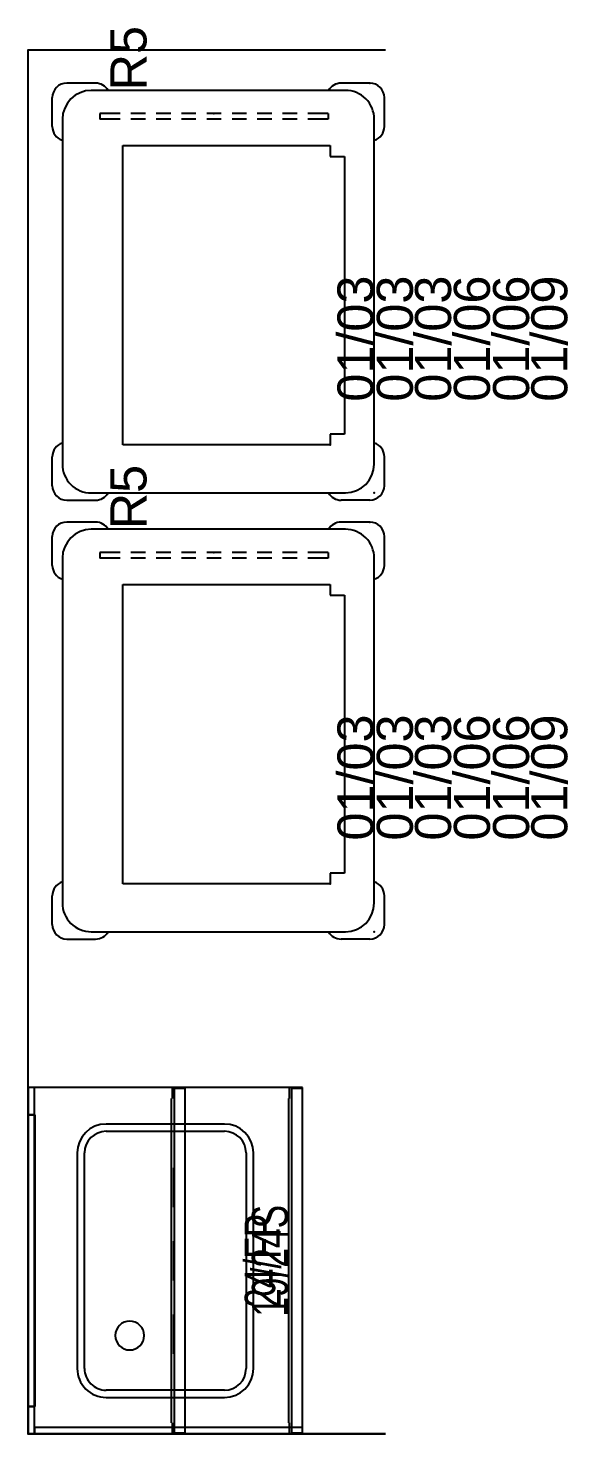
# Model space of a CAD drawing. Header units: inches. Extents: x 0 to 501, y -3 to 400.
# Drawn here: x 0 to 37.4, y 65.3 to 162.7 of the extents above; entities that cross this region are included whole.
import ezdxf
from ezdxf.enums import TextEntityAlignment as Align

# ---------------------------------------------------------------- set-up
doc = ezdxf.new("R2010")
doc.units = ezdxf.units.IN
doc.header["$MEASUREMENT"] = 0
for name, color, linetype in [('A-FURN-P-CART', 2, 'Continuous'), ('A-FURN-P-CART-PROD_NO-T', 2, 'Continuous'), ('A-FURN-P-CART-RAIL', 2, 'Continuous'), ('A-FURN-P-HARDWARE', 3, 'Continuous'), ('A-FURN-P-HARDWARE-PROD_NO-T', 3, 'Continuous'), ('A-FURN-P-STORAGE', 6, 'Continuous'), ('A-FURN-P-STORAGE-PROD_NO-T', 6, 'Continuous'), ('A-FURN-P-STORAGE-PROD_NO-TEXT', 6, 'Continuous'), ('A-FURN-P-WKSURF', 1, 'Continuous'), ('A-FURN-P-WKSURF-PROD_NO-T', 1, 'Continuous'), ('A-FURN-P-WKSURF-SS-T', 1, 'Continuous'), ('WALLS', 7, 'Continuous')]:
    doc.layers.add(name, color=color, linetype=linetype)
doc.styles.get("Standard").update_dxf_attribs({"font": 'arial.ttf'})

# ---------------------------------------------------------------- blocks, each defined once
blk = doc.blocks.new('P_CH100-24')
at = {"layer": 'A-FURN-P-HARDWARE'}
for p, q in [((1.89, 0), (22.11, 0)), ((1.89, -0.47), (1.89, 0)), ((1.89, 0), (1.89, -0.47)), ((22.11, 0), (1.89, 0)), ((22.11, -0.47), (1.89, -0.47)), ((1.89, -0.47), (22.11, -0.47)), ((22.11, 0), (22.11, -0.47)), ((22.11, -0.47), (22.11, 0))]:
    blk.add_line(p, q, dxfattribs=at)
for p in [(0, 0), (24, 0)]:
    blk.add_point(p, dxfattribs=at)
at = {"layer": 'A-FURN-P-HARDWARE-PROD_NO-T', "flags": 1}
for tag in ['CAPPN', 'CAPMG', 'CAPMC', 'CAPQT', 'CAPDH', 'CAPGC']:
    blk.add_attdef(tag, (0, 0), '', height=0.001, dxfattribs=at)
at = {"layer": 'A-FURN-P-HARDWARE-PROD_NO-T'}
blk.add_attdef('CAPTG', (4, -4), '', height=2.5, dxfattribs=at)
blk = doc.blocks.new('P_CH210-2419FPSNNLNH')
at = {"layer": 'A-FURN-P-STORAGE'}
for p, q in [((0, 0), (0, -18.115)), ((24, 0), (0, 0)), ((24, -18.115), (24, 0)), ((0, -18.115), (0.76, -18.115)), ((0.062, -18.24), (0.062, -19)), ((23.938, -18.24), (0.062, -18.24)), ((0.76, -18.055), (23.24, -18.055)), ((23.24, -18.115), (24, -18.115)), ((23.938, -19), (23.938, -18.24)), ((0.062, -19), (23.938, -19))]:
    blk.add_line(p, q, dxfattribs=at)
for p in [(0, 0), (24, 0)]:
    blk.add_point(p, dxfattribs=at)
at = {"layer": 'A-FURN-P-STORAGE-PROD_NO-T', "flags": 1}
for tag in ['CAPPN', 'CAPMG', 'CAPMC', 'CAPQT', 'CAPDH', 'CAPGC']:
    blk.add_attdef(tag, (0, 0), '', height=0.001, dxfattribs=at)
at = {"layer": 'A-FURN-P-STORAGE-PROD_NO-T'}
blk.add_attdef('CAPTG', (3, -5), '', height=2.5, dxfattribs=at)
at = {"layer": 'A-FURN-P-STORAGE-PROD_NO-TEXT', "width": 0.7}
blk.add_text('24/FP', height=2.5, dxfattribs=at).set_placement((12, -17.5), align=Align.CENTER)
blk = doc.blocks.new('P_CH300-192411CSLNLNH')
at = {"layer": 'A-FURN-P-STORAGE'}
for p, q in [((0, 0), (0, -9.99)), ((24, 0), (0, 0)), ((24, -9.99), (24, 0)), ((0, -9.99), (0.76, -9.99)), ((0.062, -10.115), (0.062, -10.875)), ((23.938, -10.115), (0.062, -10.115)), ((0.76, -9.93), (23.24, -9.93)), ((8.276, -10.075), (5.556, -10.075)), ((13.36, -10.075), (10.64, -10.075)), ((18.444, -10.075), (15.724, -10.075)), ((23.24, -9.99), (24, -9.99)), ((23.938, -10.875), (23.938, -10.115)), ((0.062, -10.875), (23.938, -10.875))]:
    blk.add_line(p, q, dxfattribs=at)
for p in [(0, 0), (24, 0)]:
    blk.add_point(p, dxfattribs=at)
at = {"layer": 'A-FURN-P-STORAGE-PROD_NO-T', "flags": 1}
for tag in ['CAPPN', 'CAPMG', 'CAPMC', 'CAPQT', 'CAPDH', 'CAPGC']:
    blk.add_attdef(tag, (0, 0), '', height=0.001, dxfattribs=at)
at = {"layer": 'A-FURN-P-STORAGE-PROD_NO-T'}
blk.add_attdef('CAPTG', (3, -4), '', height=2.5, dxfattribs=at)
blk = doc.blocks.new('P_CH606-1924SAR4')
at = {"layer": 'A-FURN-P-WKSURF'}
for p, q in [((0, 0), (0, -19)), ((24, 0), (0, 0)), ((24, -19), (24, 0)), ((0, -0.438), (24, -0.438)), ((19.476, -3.4), (4.524, -3.4)), ((4.524, -3.903), (19.476, -3.903)), ((2.525, -5.399), (2.525, -13.601)), ((3.028, -13.601), (3.028, -5.399)), ((20.972, -5.399), (20.972, -13.601)), ((21.475, -13.601), (21.475, -5.399)), ((19.476, -15.097), (4.524, -15.097)), ((4.524, -15.6), (19.476, -15.6)), ((0, -19), (24, -19))]:
    blk.add_line(p, q, dxfattribs=at)
for centre, radius, start, end in [((4.524, -5.399), 1.999, 90, 180.00001), ((19.476, -5.399), 1.999, 0, 90), ((4.524, -5.399), 1.496, 90, 180.00001), ((19.476, -5.399), 1.496, 0, 90), ((6.816, -7.036), 1, 90, 180.00001), ((6.816, -7.036), 1, 0, 90), ((6.816, -7.036), 1, 180.00001, 270), ((6.816, -7.036), 1, 270, 0), ((4.524, -13.601), 1.999, 180.00001, 270), ((4.524, -13.601), 1.496, 180.00001, 270), ((19.476, -13.601), 1.999, 270, 0), ((19.476, -13.601), 1.496, 270, 0)]:
    blk.add_arc(centre, radius, start, end, dxfattribs=at)
for p in [(0, 0), (24, 0)]:
    blk.add_point(p, dxfattribs=at)
at = {"layer": 'A-FURN-P-WKSURF-SS-T', "width": 0.7, "flags": 1}
blk.add_attdef('CAPPN', (0, 0), '', height=0.001, dxfattribs=at)
at = {"layer": 'A-FURN-P-WKSURF-SS-T', "flags": 1}
for tag in ['CAPMG', 'CAPMC', 'CAPQT', 'CAPDH', 'CAPGC']:
    blk.add_attdef(tag, (0, 0), '', height=0.001, dxfattribs=at)
at = {"layer": 'A-FURN-P-WKSURF-SS-T', "width": 0.7}
blk.add_attdef('CAPTG', text='', height=2.5, dxfattribs=at).set_placement((12, -18), align=Align.CENTER)
blk = doc.blocks.new('P_CH618-W194C')
at = {"layer": 'A-FURN-P-WKSURF'}
for p, q in [((0, -0.438), (0, -18.997)), ((0.438, -0.438), (0, -0.438)), ((0.438, -18.997), (0.438, -0.438)), ((0, -18.997), (0.438, -18.997))]:
    blk.add_line(p, q, dxfattribs=at)
blk.add_point((0, 0), dxfattribs=at)
at = {"layer": 'A-FURN-P-WKSURF-PROD_NO-T', "flags": 1}
for tag in ['CAPPN', 'CAPMG', 'CAPMC', 'CAPQT', 'CAPDH', 'CAPGC']:
    blk.add_attdef(tag, (0, 0), '', height=0.001, dxfattribs=at)
at = {"layer": 'A-FURN-P-WKSURF-PROD_NO-T'}
blk.add_attdef('CAPTG', (2, -4), '', height=2.5, dxfattribs=at)
blk = doc.blocks.new('P_CT342-60N')
at = {"layer": 'A-FURN-P-CART'}
for p, q in [((0.5, 22.3), (2.5, 22.3)), ((25.9, 21.6), (2, 21.6)), ((25.4, 22.3), (27.4, 22.3)), ((-0.5, 21.3), (-0.5, 19.3)), ((28.4, 19.3), (28.4, 21.3)), ((0, 19.6), (0, 2)), ((27.9, 2), (27.9, 19.6)), ((-0.5, 0.3), (-0.5, 2.3)), ((28.4, 0.3), (28.4, 2.3)), ((2, 0), (25.9, 0)), ((0.5, -0.7), (2.5, -0.7)), ((25.4, -0.7), (27.4, -0.7))]:
    blk.add_line(p, q, dxfattribs=at)
for centre, radius, start, end in [((0.5, 21.3), 1, 90, 180.00001), ((2, 19.6), 2, 90, 180.00001), ((2.5, 21.3), 1, 17.4576, 90), ((25.4, 21.3), 1, 90, 162.5424), ((25.9, 19.6), 2, 0, 90), ((27.4, 21.3), 1, 0, 90), ((0.5, 19.3), 1, 180.00001, 240.00001), ((27.4, 19.3), 1, 299.99999, 0), ((0.5, 2.3), 1, 120, 180.00001), ((27.4, 2.3), 1, 0, 60), ((2, 2), 2, 180.00001, 270), ((25.9, 2), 2, 270, 0), ((0.5, 0.3), 1, 180.00001, 270), ((2.5, 0.3), 1, 270, 342.5424), ((25.4, 0.3), 1, 197.4576, 270), ((27.4, 0.3), 1, 270, 0)]:
    blk.add_arc(centre, radius, start, end, dxfattribs=at)
for p in [(3.325, 3.05), (0, 0)]:
    blk.add_point(p, dxfattribs=at)
at = {"layer": 'A-FURN-P-CART-PROD_NO-T'}
blk.add_attdef('CAPTG', (9.9, 3), '', height=2.5, dxfattribs=at)
at = {"layer": 'A-FURN-P-CART-PROD_NO-T', "flags": 1}
for tag in ['CAPPN', 'CAPMG', 'CAPMC', 'CAPQT', 'CAPDH', 'CAPGC']:
    blk.add_attdef(tag, (0, 0), '', height=0.001, dxfattribs=at)
blk = doc.blocks.new('P_CT782-15R5')
at = {"layer": 'A-FURN-P-CART'}
for p, q in [((-2.5, 17.3), (-2.5, 18.705)), ((-2.1, 18.705), (-2.5, 18.705)), ((-2.1, 17.3), (-2.1, 18.705)), ((-2.5, 15.55), (-2.5, 16.55)), ((-2.1, 15.55), (-2.1, 16.55)), ((-2.5, 13.8), (-2.5, 14.8)), ((-2.1, 13.8), (-2.1, 14.8)), ((-2.5, 12.05), (-2.5, 13.05)), ((-2.1, 12.05), (-2.1, 13.05)), ((-2.5, 10.3), (-2.5, 11.3)), ((-2.1, 10.3), (-2.1, 11.3)), ((-2.5, 8.55), (-2.5, 9.55)), ((-2.1, 8.55), (-2.1, 9.55)), ((-2.5, 6.8), (-2.5, 7.8)), ((-2.1, 6.8), (-2.1, 7.8)), ((-2.5, 5.05), (-2.5, 6.05)), ((-2.1, 5.05), (-2.1, 6.05)), ((-2.5, 2.895), (-2.5, 4.3)), ((-2.1, 2.895), (-2.1, 4.3)), ((-2.1, 2.895), (-2.5, 2.895))]:
    blk.add_line(p, q, dxfattribs=at)
blk.add_point((0, 0), dxfattribs=at)
at = {"layer": 'A-FURN-P-CART-RAIL'}
blk.add_point((-2.1, 10.8), dxfattribs=at)
at = {"layer": 'A-FURN-P-CART-PROD_NO-T'}
blk.add_attdef('CAPTG', (-0.5, 15.475), '', height=2.5, dxfattribs=at)
at = {"layer": 'A-FURN-P-CART-PROD_NO-T', "flags": 1}
for tag in ['CAPPN', 'CAPMG', 'CAPMC', 'CAPQT', 'CAPDH', 'CAPGC']:
    blk.add_attdef(tag, (0, 0), '', height=0.001, dxfattribs=at)
blk = doc.blocks.new('P_CT501-03')
at = {"layer": 'A-FURN-P-CART'}
for p, q in [((0, 14.375), (20.75, 14.375)), ((0, 0), (0, 14.375)), ((20.75, 14.375), (20.75, 0)), ((0.75, 0), (0, 0)), ((0.75, -1), (0.75, 0)), ((20.75, 0), (20, 0)), ((20, 0), (20, -1)), ((20, -1), (0.75, -1))]:
    blk.add_line(p, q, dxfattribs=at)
blk.add_point((0, 0), dxfattribs=at)
at = {"layer": 'A-FURN-P-CART-PROD_NO-T', "flags": 1}
for tag in ['CAPPN', 'CAPMG', 'CAPMC', 'CAPQT', 'CAPDH', 'CAPGC']:
    blk.add_attdef(tag, (0, 0), '', height=0.001, dxfattribs=at)
at = {"layer": 'A-FURN-P-CART-PROD_NO-T'}
blk.add_attdef('CAPTG', (3, -3), '', height=2.5, dxfattribs=at)
blk = doc.blocks.new('P_CT501-06')
at = {"layer": 'A-FURN-P-CART'}
for p, q in [((0, 14.375), (20.75, 14.375)), ((0, 0), (0, 14.375)), ((20.75, 14.375), (20.75, 0)), ((0.75, 0), (0, 0)), ((0.75, -1), (0.75, 0)), ((20, 0), (20, -1)), ((20.75, 0), (20, 0)), ((20, -1), (0.75, -1))]:
    blk.add_line(p, q, dxfattribs=at)
blk.add_point((0, 0), dxfattribs=at)
at = {"layer": 'A-FURN-P-CART-PROD_NO-T', "flags": 1}
for tag in ['CAPPN', 'CAPMG', 'CAPMC', 'CAPQT', 'CAPDH', 'CAPGC']:
    blk.add_attdef(tag, (0, 0), '', height=0.001, dxfattribs=at)
at = {"layer": 'A-FURN-P-CART-PROD_NO-T'}
blk.add_attdef('CAPTG', (3, -3), '', height=2.5, dxfattribs=at)
blk = doc.blocks.new('P_CT501-09')
at = {"layer": 'A-FURN-P-CART'}
for p, q in [((0, 0), (0, 14.375)), ((0, 14.375), (20.75, 14.375)), ((20.75, 14.375), (20.75, 0)), ((0.75, 0), (0, 0)), ((0.75, -1), (0.75, 0)), ((20, 0), (20, -1)), ((20.75, 0), (20, 0)), ((20, -1), (0.75, -1))]:
    blk.add_line(p, q, dxfattribs=at)
blk.add_point((0, 0), dxfattribs=at)
at = {"layer": 'A-FURN-P-CART-PROD_NO-T', "flags": 1}
for tag in ['CAPPN', 'CAPMG', 'CAPMC', 'CAPQT', 'CAPDH', 'CAPGC']:
    blk.add_attdef(tag, (0, 0), '', height=0.001, dxfattribs=at)
at = {"layer": 'A-FURN-P-CART-PROD_NO-T'}
blk.add_attdef('CAPTG', (3, -3), '', height=2.5, dxfattribs=at)

msp = doc.modelspace()

# ---------------------------------------------------------------- linework, layer by layer
at = {"layer": 'WALLS'}
msp.add_line((0, 65.27), (24.76, 65.27), dxfattribs=at)
msp.add_lwpolyline([(24.76, 65.27), (0, 65.27), (0, 161.2), (24.76, 161.2)], dxfattribs=at)

# ---------------------------------------------------------------- block references
for name, p, rotation, values in [('P_CT782-15R5', (23.674, 158.893), 89.99999999999999, {'CAPTG': 'R5'}), ('P_CT501-03', (20.924, 133.818), 89.99999999999999, {'CAPTG': '01/03'}), ('P_CT782-15R5', (23.674, 128.472), 89.99999999999999, {'CAPTG': 'R5'}), ('P_CT501-03', (20.924, 103.397), 89.99999999999999, {'CAPTG': '01/03'}), ('P_CH606-1924SAR4', (0, 65.27), 90, {'CAPTG': '19/24S'})]:
    msp.add_blockref(name, p, dxfattribs=dict(rotation=rotation)).add_auto_attribs(values)
for name, p, rotation in [('P_CT342-60N', (23.974, 130.493), 89.99999999999999), ('P_CT342-60N', (23.974, 100.072), 89.99999999999999), ('P_CH100-24', (0, 65.27), 90), ('P_CH100-24', (0, 65.27), 90), ('P_CH210-2419FPSNNLNH', (0, 65.27), 90), ('P_CH300-192411CSLNLNH', (0, 65.27), 90), ('P_CH618-W194C', (0, 65.27), 90)]:
    msp.add_blockref(name, p, dxfattribs=dict(rotation=rotation))
ref = msp.add_blockref('P_CT501-03', (20.924, 133.818), dxfattribs=dict(rotation=89.99999999999999))
ref.add_attrib('CAPTG', '01/03', (26.649, 136.818), dxfattribs={"layer": 'A-FURN-P-CART-PROD_NO-T', "height": 2.5, "rotation": 90})
ref = msp.add_blockref('P_CT501-03', (20.924, 133.818), dxfattribs=dict(rotation=89.99999999999999))
ref.add_attrib('CAPTG', '01/03', (29.298, 136.818), dxfattribs={"layer": 'A-FURN-P-CART-PROD_NO-T', "height": 2.5, "rotation": 90})
ref = msp.add_blockref('P_CT501-06', (20.924, 133.818), dxfattribs=dict(rotation=89.99999999999999))
ref.add_attrib('CAPTG', '01/06', (31.989, 136.818), dxfattribs={"layer": 'A-FURN-P-CART-PROD_NO-T', "height": 2.5, "rotation": 90})
ref = msp.add_blockref('P_CT501-06', (20.924, 133.818), dxfattribs=dict(rotation=89.99999999999999))
ref.add_attrib('CAPTG', '01/06', (34.702, 136.818), dxfattribs={"layer": 'A-FURN-P-CART-PROD_NO-T', "height": 2.5, "rotation": 90})
ref = msp.add_blockref('P_CT501-09', (20.924, 133.818), dxfattribs=dict(rotation=89.99999999999999))
ref.add_attrib('CAPTG', '01/09', (37.351, 136.818), dxfattribs={"layer": 'A-FURN-P-CART-PROD_NO-T', "height": 2.5, "rotation": 90})
ref = msp.add_blockref('P_CT501-03', (20.924, 103.397), dxfattribs=dict(rotation=89.99999999999999))
ref.add_attrib('CAPTG', '01/03', (26.649, 106.397), dxfattribs={"layer": 'A-FURN-P-CART-PROD_NO-T', "height": 2.5, "rotation": 90})
ref = msp.add_blockref('P_CT501-03', (20.924, 103.397), dxfattribs=dict(rotation=89.99999999999999))
ref.add_attrib('CAPTG', '01/03', (29.298, 106.397), dxfattribs={"layer": 'A-FURN-P-CART-PROD_NO-T', "height": 2.5, "rotation": 90})
ref = msp.add_blockref('P_CT501-06', (20.924, 103.397), dxfattribs=dict(rotation=89.99999999999999))
ref.add_attrib('CAPTG', '01/06', (31.989, 106.397), dxfattribs={"layer": 'A-FURN-P-CART-PROD_NO-T', "height": 2.5, "rotation": 90})
ref = msp.add_blockref('P_CT501-06', (20.924, 103.397), dxfattribs=dict(rotation=89.99999999999999))
ref.add_attrib('CAPTG', '01/06', (34.702, 106.397), dxfattribs={"layer": 'A-FURN-P-CART-PROD_NO-T', "height": 2.5, "rotation": 90})
ref = msp.add_blockref('P_CT501-09', (20.924, 103.397), dxfattribs=dict(rotation=89.99999999999999))
ref.add_attrib('CAPTG', '01/09', (37.351, 106.397), dxfattribs={"layer": 'A-FURN-P-CART-PROD_NO-T', "height": 2.5, "rotation": 90})

doc.saveas('drawing.dxf')
